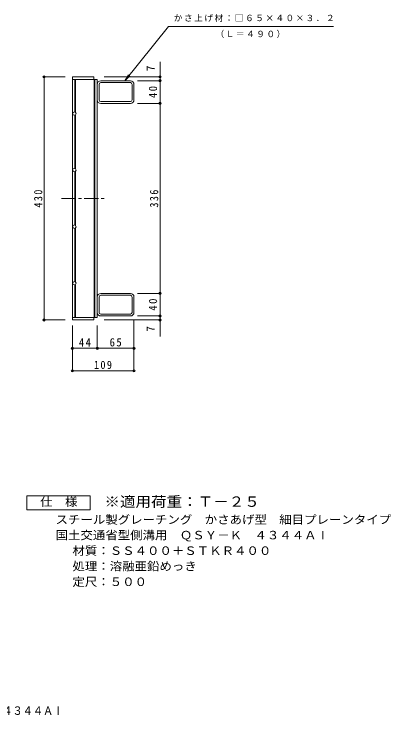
# Model space of a CAD drawing. Units: millimetres, scale not verified. Extents: x -569 to 765, y -687 to 595.
# Drawn here: x 98 to 765, y -687 to 556 of the extents above; entities that cross this region are included whole.
import ezdxf
from ezdxf.enums import TextEntityAlignment as Align

# ---------------------------------------------------------------- set-up
doc = ezdxf.new("R2010")
doc.units = ezdxf.units.MM
doc.header["$LTSCALE"] = 5
doc.header["$PDMODE"] = 32
doc.header["$PDSIZE"] = 4
doc.linetypes.add('CHAIN1', pattern=[8, 5, -1, 1, -1])
for name, color, linetype, lineweight in [('A-1_ピット', 2, 'Continuous', 9), ('A-2_蓋', 3, 'Continuous', 9), ('A-4_寸法', 7, 'Continuous', 9), ('A-5_仕様文', 7, 'Continuous', 9), ('F-5_F-5ﾚｲﾔ', 2, 'Continuous', 9)]:
    doc.layers.add(name, color=color, linetype=linetype, lineweight=lineweight)
doc.styles.add('ＭＳ ゴシック', font='')
doc.styles.get('ＭＳ ゴシック').set_extended_font_data('MS Gothic')

msp = doc.modelspace()

# ---------------------------------------------------------------- linework, layer by layer
at = {"layer": 'A-1_ピット'}
for p, q in [((303.952, 438.068), (251.752, 438.068)), ((248.552, 404.468), (248.552, 431.667)), ((303.952, 434.868), (251.752, 434.868)), ((307.152, 404.468), (307.152, 431.667)), ((310.352, 404.468), (310.352, 431.668)), ((251.752, 401.268), (303.952, 401.268)), ((303.952, 398.068), (251.752, 398.068)), ((248.552, 55.667), (248.552, 28.467)), ((303.952, 62.067), (251.752, 62.067)), ((251.752, 58.867), (303.952, 58.867)), ((307.152, 55.667), (307.152, 28.467)), ((310.352, 55.667), (310.352, 28.467)), ((303.952, 25.267), (251.752, 25.267)), ((303.952, 22.067), (251.752, 22.067))]:
    msp.add_line(p, q, dxfattribs=at)
for centre, radius, start, end in [((251.752, 431.668), 6.4, 90, 180), ((303.952, 431.668), 6.4, 0, 90), ((251.752, 431.667), 3.2, 90, 180), ((303.952, 431.667), 3.2, 0, 90), ((251.752, 404.468), 6.4, 180, 270), ((251.752, 404.468), 3.2, 180, 270), ((303.952, 404.468), 6.4, 270, 0), ((303.952, 404.468), 3.2, 270, 0), ((251.752, 55.667), 6.4, 90, 180), ((251.752, 55.667), 3.2, 90, 180), ((303.952, 55.667), 6.4, 0, 90), ((303.952, 55.667), 3.2, 0, 90), ((251.752, 28.467), 6.4, 180, 270), ((251.752, 28.467), 3.2, 180, 270), ((303.952, 28.467), 3.2, 270, 0), ((303.952, 28.467), 6.4, 270, 0)]:
    msp.add_arc(centre, radius, start, end, dxfattribs=at)
at = {"layer": 'A-2_蓋'}
for p, q in [((201.352, 445.068), (201.352, 15.067)), ((201.352, 440.567), (245.352, 440.567)), ((205.852, 440.567), (205.852, 382.896)), ((206.852, 440.567), (206.852, 382.303)), ((239.852, 440.567), (239.852, 19.567)), ((240.852, 440.567), (240.852, 19.567)), ((245.352, 440.567), (245.352, 19.567)), ((205.852, 377.239), (205.852, 282.896)), ((206.852, 377.831), (206.852, 282.303)), ((205.852, 277.239), (205.852, 182.896)), ((206.852, 277.831), (206.852, 182.303)), ((205.852, 177.239), (205.852, 82.896)), ((206.852, 177.831), (206.852, 82.303)), ((205.852, 77.239), (205.852, 19.567)), ((206.852, 77.831), (206.852, 19.567)), ((201.352, 19.567), (245.352, 19.567)), ((201.352, 15.067), (239.352, 15.067)), ((239.352, 19.567), (239.352, 15.067))]:
    msp.add_line(p, q, dxfattribs=at)
at = {"layer": 'A-2_蓋', "linetype": 'CHAIN1'}
msp.add_line((182.382, 230.067), (260.354, 230.067), dxfattribs=at)
at = {"layer": 'A-2_蓋'}
msp.add_lwpolyline([(201.352, 445.068), (239.352, 445.068), (239.352, 440.567)], dxfattribs=at)
for centre in [(204.852, 380.067), (204.852, 280.067), (204.852, 180.067), (204.852, 80.067)]:
    msp.add_circle(centre, 3, dxfattribs=at)
at = {"layer": 'A-4_寸法'}
for p, q in [((356.452, -14.358), (356.452, 471.343)), ((188.852, 445.068), (149.852, 445.068)), ((151.352, 15.067), (151.352, 445.068)), ((257.852, 445.068), (357.952, 445.068)), ((316.452, 438.068), (357.952, 438.068)), ((316.452, 398.068), (357.952, 398.068)), ((316.452, 62.067), (357.952, 62.067)), ((188.852, 15.067), (149.852, 15.067)), ((257.852, 15.067), (357.952, 15.067)), ((310.352, 15.967), (310.352, -76.433)), ((316.452, 22.067), (357.952, 22.067)), ((201.352, 5.067), (201.352, -76.433)), ((245.352, 5.067), (245.352, -36.433)), ((201.352, -34.933), (310.352, -34.933)), ((201.352, -74.933), (310.352, -74.933))]:
    msp.add_line(p, q, dxfattribs=at)
for p in [(151.352, 445.068), (356.452, 445.068), (356.452, 438.068), (356.452, 398.068), (356.452, 62.067), (151.352, 15.067), (356.452, 22.067), (356.452, 15.067), (201.352, -34.933), (245.352, -34.933), (310.352, -34.933), (201.352, -74.933), (310.352, -74.933)]:
    msp.add_point(p, dxfattribs=at)
at = {"layer": 'A-5_仕様文'}
for p, q in [((294.135, 438.068), (371.654, 533.852)), ((371.654, 533.852), (663.528, 533.852)), ((294.135, 438.068), (300.663, 448.727)), ((294.135, 438.068), (303.2, 446.675))]:
    msp.add_line(p, q, dxfattribs=at)
at = {"layer": 'F-5_F-5ﾚｲﾔ'}
msp.add_lwpolyline([(120.571, -320.949), (120.571, -295.948), (233.071, -295.948), (233.071, -320.949)], close=True, dxfattribs=at)

# ---------------------------------------------------------------- texts
at = {"layer": 'A-4_寸法', "color": 2, "style": 'ＭＳ ゴシック'}
for p in [(351.452, 455.074), (351.452, -5.824)]:
    msp.add_text('7', height=14.66, rotation=90, dxfattribs=at).set_placement(p, align=Align.BOTTOM_LEFT)
at = {"layer": 'A-4_寸法', "color": 2, "char_height": 14.66, "attachment_point": 7, "rotation": 90, "style": 'ＭＳ ゴシック'}
for s, insert in [('\\T1.27;\\W0.95;40', (351.452, 407.443)), ('\\T1.27;\\W0.9;430', (148.352, 213.817)), ('\\T1.27;\\W0.9;336', (353.452, 213.817)), ('\\T1.27;\\W0.95;40', (351.452, 31.442))]:
    msp.add_mtext(s, dxfattribs=dict(at, insert=insert))
at = {"layer": 'A-4_寸法', "color": 2, "char_height": 14.66, "attachment_point": 7, "style": 'ＭＳ ゴシック'}
for s, insert in [('\\T1.27;\\W0.95;44', (212.727, -31.933)), ('\\T1.27;\\W0.95;65', (267.227, -31.933)), ('\\T1.27;\\W0.9;109', (239.602, -71.933))]:
    msp.add_mtext(s, dxfattribs=dict(at, insert=insert))
at = {"layer": 'A-5_仕様文', "char_height": 11, "attachment_point": 7, "style": 'ＭＳ ゴシック'}
for s, insert in [('\\T1.17;かさ上げ材：□６５×４０×３．２', (380.84, 542.326)), ('\\T1.17;（Ｌ＝４９０）', (454.658, 513.779))]:
    msp.add_mtext(s, dxfattribs=dict(at, insert=insert))
at = {"layer": 'F-5_F-5ﾚｲﾔ', "style": 'ＭＳ ゴシック'}
for s, width, p in [('仕\u3000様', 1.1, (144.321, -318.449)), ('スチール製グレーチング\u3000かさあげ型\u3000細目プレーンタイプ', 1.1, (171.615, -349.909)), ('国土交通省型側溝用\u3000ＱＳＹ－Ｋ\u3000４３４４ＡⅠ', 1.1, (171.615, -377.409)), ('材質：ＳＳ４００＋ＳＴＫＲ４００', 1.1, (201.472, -404.908)), ('処理：溶融亜鉛めっき', 1.1, (201.472, -432.408)), ('定尺：５００', 1.1, (201.472, -459.909)), ('国土交通省型側溝用\u3000ＱＳＹ－Ｋ\u3000４３４４ＡⅠ', 0.9, (-210.5, -687.804))]:
    msp.add_text(s, height=14.66, dxfattribs=dict(at, width=width)).set_placement(p, align=Align.BOTTOM_LEFT)
at = {"layer": 'F-5_F-5ﾚｲﾔ', "color": 3, "style": 'ＭＳ ゴシック', "width": 1.1}
msp.add_text('※適用荷重：Ｔ－２５', height=18.33, dxfattribs=at).set_placement((258.071, -320.949), align=Align.BOTTOM_LEFT)

doc.saveas('drawing.dxf')
